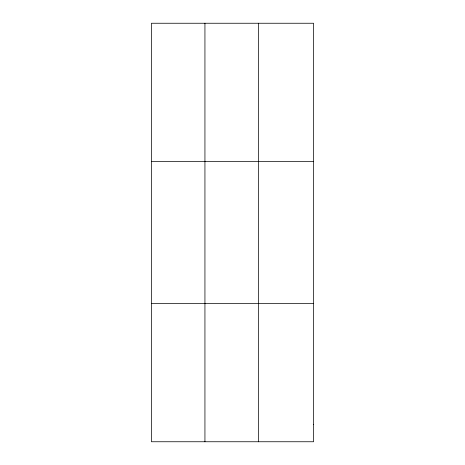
<?xml version="1.0" encoding="UTF-8"?>
<svg xmlns="http://www.w3.org/2000/svg" width="465" height="465" viewBox="0 0 465 465"><rect width="100%" height="100%" fill="white"/><g stroke="black" fill="none" stroke-linecap="round" stroke-linejoin="round"><path stroke-width="0.7" d="M204.937 441.75L204.937 23.25M258.447 441.75L258.447 23.25M151.427 161.355L313.573 161.355M151.427 303.645L313.573 303.645M313.573 424.487L313.573 441.75L151.427 441.75L151.427 23.25L313.573 23.25L313.573 424.487"/></g></svg>
